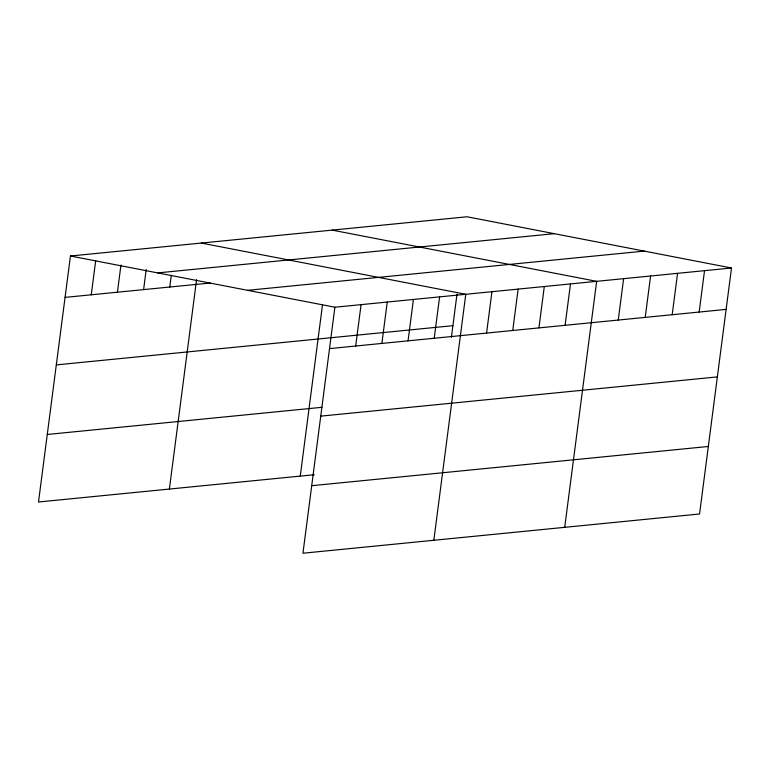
<?xml version="1.0" encoding="UTF-8"?>
<svg xmlns="http://www.w3.org/2000/svg" width="770" height="770" viewBox="0 0 770 770"><rect width="100%" height="100%" fill="white"/><g stroke="black" fill="none" stroke-linecap="round" stroke-linejoin="round"><path stroke-width="1.16" d="M731.5 267.998L334.892 307.23L302.947 553.226L699.555 513.994L731.5 267.998L467.053 216.774L70.445 256.006L38.5 502.001L314.333 474.715M91.255 294.794L95.701 260.51M117.425 292.205L120.957 265.015M143.605 289.616L146.213 269.519M169.775 287.027L171.315 275.208M169.381 489.056L196.571 279.712M300.262 476.11L322.447 305.257M355.692 346.019L361.072 304.641M381.872 343.43L387.243 302.052M408.052 340.841L413.423 299.463M434.222 338.251L439.603 296.873M451.403 337.27L456.995 294.246M433.828 540.28L465.773 294.284L201.326 243.06M486.573 333.073L491.953 291.695M512.753 330.484L518.123 289.106M538.933 327.895L544.303 286.517M565.103 325.306L570.474 283.928M564.708 527.335L596.654 281.339L332.207 230.115M618.252 320.05L623.623 278.673M645.221 317.384L650.592 276.007M672.191 314.718L677.562 273.331M699.16 312.052L704.531 270.665M157.715 272.907L554.323 233.676M65.075 297.384L210.229 283.023M247.632 290.319L644.23 251.097M56.306 364.903L452.914 325.681M329.522 348.608L726.129 309.386M47.268 434.472L321.927 407.311M320.753 416.137L717.351 376.905M311.715 485.706L708.323 446.475M70.445 256.006L334.892 307.23"/></g></svg>
